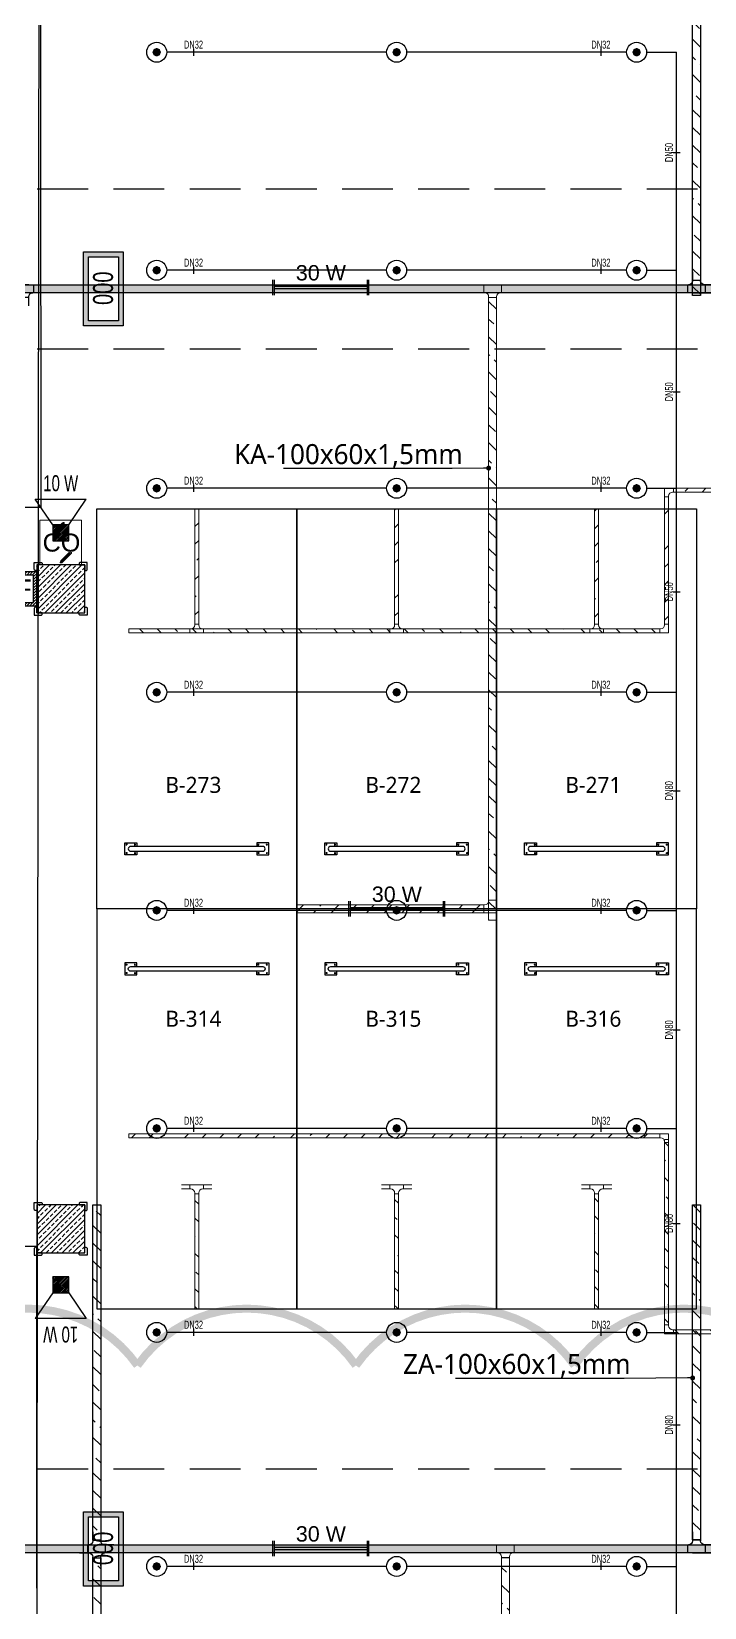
# Model space of a CAD drawing. Header units: millimetres. Extents: x -379292 to 1221486, y 92049 to 447512.
# Drawn here: x -167020 to -158606, y 203887 to 223584 of the extents above; entities that cross this region are included whole.
import ezdxf
from ezdxf import colors
from ezdxf.entities.mleader import LeaderData, LeaderLine
from ezdxf.enums import TextEntityAlignment as Align
from ezdxf.math import Vec2, Vec3

# ---------------------------------------------------------------- set-up
doc = ezdxf.new("R2010")
doc.units = ezdxf.units.MM
doc.linetypes.add('HIDDEN', pattern=[9.525, 6.35, -3.175])
for name, color, linetype in [('-M-YNGN-BORUID', 7, 'Continuous'), ('-M-YNGN-BORUUZUN', 7, 'Continuous'), ('-M-YNGN-BORUYUK', 7, 'Continuous'), ('-M-YNGN-SPR-YUK', 7, 'Continuous'), ('-M-YNGN-ZON4-CAP-', 7, 'Continuous'), ('-M-YNGN-ZON4-SPR-', 7, 'Continuous'), ('05_HATCH CONCRETE', 141, 'Continuous'), ('05_SYMBOL', 2, 'Continuous'), ('08_ARAÇ SAYIM', 140, 'Continuous'), ('08_FIRE ALARM BUTTON', 4, 'Continuous'), ('08_LAMP', 4, 'Continuous'), ('08_LOUD SYSTEM', 4, 'Continuous'), ('202-A-Y-MahalAd', 141, 'Continuous'), ('AIRONN ZONLAMA', 4, 'Continuous'), ('E_CT_ZA', 6, 'Continuous'), ('EYazı', 7, 'Continuous')]:
    doc.layers.add(name, color=color, linetype=linetype)
doc.layers.add('-M-YNGN-SPR-CAPCIZGI', color=188, linetype='Continuous', plot=False)
for name, color, linetype, lineweight in [('-M-YNGN-ZON4', 3, 'SP', 30), ('08_DEDECTOR', 3, 'Continuous', 9), ('E_CT_AYDINLATMA', 3, 'Continuous', 9), ('E_CT_KIRMIZI', 1, 'Continuous', 9)]:
    doc.layers.add(name, color=color, linetype=linetype, lineweight=lineweight)
doc.styles.add('CIZGI', font='tahoma.ttf', dxfattribs={"width": 0.8, "oblique": 20})
doc.styles.add('HCAD', font='HCAD.SHX', dxfattribs={"width": 0.8, "height": 0.2})
doc.styles.add('PIPESIZE', font='hcad.shx', dxfattribs={"width": 0.8})
doc.styles.add('SPR-NOT', font='romans.shx')
doc.styles.get("Standard").update_dxf_attribs({"font": 'segoeuil.ttf'})
doc.styles.add('TR', font='tsimpali.shx', dxfattribs={"width": 0.7})
doc.styles.add('WMF-Arial', font='TURK.SHX')
doc.styles.add('YAZI-2', font='arial.ttf', dxfattribs={"height": 2})
doc.styles.add('YAZI-2.5', font='arial.ttf', dxfattribs={"height": 2.5})
doc.styles.add('YAZI-3', font='arial.ttf', dxfattribs={"height": 3})
doc.linetypes.add('SP', pattern='A,2,-0.1,["SP",CIZGI,S=0.14,R=0.2,X=0,Y=-0.07],-0.255', length=2.355)
pattern_1 = [(225, (905000, -3e-07), (67.351921, -67.351921), []), (225, (904932.65, -3e-07), (67.351921, -67.351921), [47.625, -23.8125])]

# ---------------------------------------------------------------- blocks, each defined once
blk = doc.blocks.new('202_Vida')
at = {"color": 0, "linetype": 'ByBlock', "ltscale": 0.2}
for points in [[(1, 0), (-1, 0)], [(0, 1), (0, -1)]]:
    blk.add_lwpolyline(points, dxfattribs=at)
at = {"color": 0, "linetype": 'ByBlock'}
for radius in [0.42, 0.23, 0.155]:
    blk.add_circle((0, 0), radius, dxfattribs=at)
blk = doc.blocks.new('202_Stoper')
at = {"color": 0, "linetype": 'ByBlock'}
for points in [[(-750, -30), (-750, -75), (-900, -75), (-900, 75), (-750, 75), (-750, 30)], [(750, -30), (750, -75), (900, -75), (900, 75), (750, 75), (750, 30)]]:
    blk.add_lwpolyline(points, dxfattribs=at)
blk.add_lwpolyline([(825, -30, 1), (825, 30), (-825, 30, 1), (-825, -30)], format="xyb", close=True, dxfattribs=at)
at = {"color": 0, "linetype": 'ByBlock', "yscale": 10, "zscale": 10, "rotation": 180}
for p, xscale in [((-877, 53), -10), ((-772, 53), 10), ((772, 53), -10), ((877, 53), 10)]:
    blk.add_blockref('202_Vida', p, dxfattribs=dict(at, xscale=xscale))
at = {"color": 0, "linetype": 'ByBlock', "yscale": 10, "zscale": 10}
for p, xscale in [((-877, -52), 10), ((-772, -52), -10), ((772, -52), 10), ((877, -52), -10)]:
    blk.add_blockref('202_Vida', p, dxfattribs=dict(at, xscale=xscale))
blk = doc.blocks.new('202_Mahalblok')
at = {"color": 0, "linetype": 'ByBlock', "flags": 128}
blk.add_lwpolyline([(0, 0), (0, 5000), (2500, 5000), (2500, 0)], close=True, dxfattribs=at)
at = {"color": 252}
blk.add_blockref('202_Stoper', (1250, 750), dxfattribs=at)
at = {"color": 0, "linetype": 'ByBlock', "ltscale": 25}
blk.add_attdef('MAHALNO', text='', height=200, dxfattribs=at).set_placement((1209, 1390), align=Align.BOTTOM_CENTER)
blk = doc.blocks.new('bariyer')
at = {"color": 8, "ltscale": 25}
blk.add_lwpolyline([(0, -70), (15, -70, 0.414214), (30, -55), (30, 30), (-55, 30, 0.414214), (-70, 15), (-70, 0), (0, 0)], format="xyb", close=True, dxfattribs=at)
blk = doc.blocks.new('OtoParkBodrumKatMimari')
at = {"layer": '05_HATCH CONCRETE'}
h = blk.add_hatch(dxfattribs=at)
h.set_pattern_fill('ANSI33', color=8, scale=15, angle=180, style=0)
h.set_pattern_definition(pattern_1)
h.paths.add_polyline_path([(80000, 116100), (79400, 116100), (79400, 115500), (80000, 115500)])
h = blk.add_hatch(dxfattribs=at)
h.set_pattern_fill('ANSI33', color=8, scale=15, angle=180, style=0)
h.set_pattern_definition(pattern_1)
h.paths.add_polyline_path([(80000, 108100), (79400, 108100), (79400, 107500), (80000, 107500)])
at = {"color": 5}
for points in [[(80000, 116100), (79400, 116100), (79400, 115500), (80000, 115500)], [(80000, 108100), (79400, 108100), (79400, 107500), (80000, 107500)]]:
    blk.add_lwpolyline(points, close=True, dxfattribs=at)
at = {"layer": '05_SYMBOL', "color": 252, "linetype": 'HIDDEN', "ltscale": 100}
for points in [[(19400, 120800), (128500, 120800)], [(19400, 118800), (135650, 118800)], [(19400, 104800), (128500, 104800)]]:
    blk.add_lwpolyline(points, dxfattribs=at)
at = {"layer": '05_SYMBOL', "color": 8, "xscale": -1}
for p in [(79400, 116100), (79400, 108100)]:
    blk.add_blockref('bariyer', p, dxfattribs=at)
at = {"layer": '05_SYMBOL', "color": 8}
for p in [(80000, 116100), (80000, 108100)]:
    blk.add_blockref('bariyer', p, dxfattribs=at)
at = {"layer": '05_SYMBOL', "color": 8, "rotation": 180}
for p in [(79400, 115500), (79400, 107500)]:
    blk.add_blockref('bariyer', p, dxfattribs=at)
at = {"layer": '05_SYMBOL', "color": 8, "xscale": -1, "rotation": 180}
for p in [(80000, 115500), (80000, 107500)]:
    blk.add_blockref('bariyer', p, dxfattribs=at)
at = {"layer": '202-A-Y-MahalAd', "color": 8, "ltscale": 25}
for p, values in [((80150, 111800), {'MAHALNO': 'B-273'}), ((82650, 111800), {'MAHALNO': 'B-272'}), ((85150, 111800), {'MAHALNO': 'B-271'})]:
    blk.add_blockref('202_Mahalblok', p, dxfattribs=at).add_auto_attribs(values)
ref = blk.add_blockref('202_Mahalblok', (80150, 111800), dxfattribs=dict(at, xscale=-1, rotation=180))
ref.add_attrib('MAHALNO', 'B-314', dxfattribs={"layer": '0', "color": 0, "linetype": 'ByBlock', "ltscale": 25, "height": 200}).set_placement((81359, 110267), align=Align.BOTTOM_CENTER)
ref = blk.add_blockref('202_Mahalblok', (82650, 111800), dxfattribs=dict(at, xscale=-1, rotation=180))
ref.add_attrib('MAHALNO', 'B-315', dxfattribs={"layer": '0', "color": 0, "linetype": 'ByBlock', "ltscale": 25, "height": 200}).set_placement((83859, 110267), align=Align.BOTTOM_CENTER)
ref = blk.add_blockref('202_Mahalblok', (85150, 111800), dxfattribs=dict(at, xscale=-1, rotation=180))
ref.add_attrib('MAHALNO', 'B-316', dxfattribs={"layer": '0', "color": 0, "linetype": 'ByBlock', "ltscale": 25, "height": 200}).set_placement((86359, 110267), align=Align.BOTTOM_CENTER)
blk = doc.blocks.new('SPRKL100')
at = {"layer": '-M-YNGN-SPR-CAPCIZGI'}
blk.add_line((0, 0.43), (0, -0.43), dxfattribs=at)
at = {"layer": '-M-YNGN-BORUID', "color": 0, "style": 'HCAD', "width": 0.8, "flags": 1}
blk.add_attdef('DIC', text='', height=0.4, dxfattribs=at).set_placement((0, -1.69), align=Align.CENTER)
at = {"layer": '-M-YNGN-BORUUZUN', "color": 0, "style": 'HCAD', "width": 0.7}
blk.add_attdef('BOY', text='', height=0.8, dxfattribs=at).set_placement((0, -1.08), align=Align.CENTER)
at = {"layer": '-M-YNGN-BORUYUK', "color": 6, "style": 'PIPESIZE', "width": 0.8}
blk.add_attdef('YUK', text='', height=0.5, dxfattribs=at).set_placement((0, 1.87), align=Align.CENTER)
at = {"color": 0, "style": 'PIPESIZE', "width": 0.7}
blk.add_attdef('CAP', text='', height=1, dxfattribs=at).set_placement((0, 0.45), align=Align.CENTER)
blk = doc.blocks.new('SP-C-UP-12')
at = {"ltscale": 10}
blk.add_line((0, 0), (0, 0), dxfattribs=at)
at = {"color": 1, "linetype": 'Continuous'}
blk.add_circle((0, 0), 12.5, dxfattribs=at)
at = {"ltscale": 10}
for points in [[(-5.4, 0), (-3.8, 3.8), (-3.8, -3.8), (0, 5.4)], [(-3.8, -3.8), (0, 5.4), (0, -5.4), (3.8, 3.8)], [(0, -5.4), (3.8, 3.8), (3.8, -3.8), (5.4, 0)]]:
    blk.add_solid(points, dxfattribs=at)
at = {"layer": '-M-YNGN-SPR-YUK', "style": 'SPR-NOT', "width": 0.5, "flags": 9}
for tag, p in [('YUK', (0, 17.8)), ('CAP', (0, 14.4)), ('TIP', (0.2, 10.8))]:
    blk.add_attdef(tag, text='', height=2.5, dxfattribs=at).set_placement(p, align=Align.MIDDLE_CENTER)
blk = doc.blocks.new('A$C69E781E7')
at = {"layer": '-M-YNGN-ZON4', "ltscale": 500}
for p, q in [((-5553.4, -2137.6), (-5828.4, -2137.6)), ((-5253.4, -2137.6), (-5528.4, -2137.6)), ((-5228.4, -2137.6), (-5190.9, -2137.6)), ((-5190.9, -7485.1), (-5190.9, -2137.6)), ((-5553.4, -2410.1), (-5828.4, -2410.1)), ((-5253.4, -2410.1), (-5528.4, -2410.1)), ((-5228.4, -2410.1), (-5190.9, -2410.1)), ((-5553.4, -2682.6), (-5828.4, -2682.6)), ((-5253.4, -2682.6), (-5528.4, -2682.6)), ((-5228.4, -2682.6), (-5190.9, -2682.6)), ((-5553.4, -2937.6), (-5828.4, -2937.6)), ((-5253.4, -2937.6), (-5528.4, -2937.6)), ((-5228.4, -2937.6), (-5190.9, -2937.6)), ((-5553.4, -3210.1), (-5828.4, -3210.1)), ((-5253.4, -3210.1), (-5528.4, -3210.1)), ((-5228.4, -3210.1), (-5190.9, -3210.1)), ((-5553.4, -3482.6), (-5828.4, -3482.6)), ((-5253.4, -3482.6), (-5528.4, -3482.6)), ((-5228.4, -3482.6), (-5190.9, -3482.6)), ((-5553.4, -3737.6), (-5828.4, -3737.6)), ((-5253.4, -3737.6), (-5528.4, -3737.6)), ((-5228.4, -3737.6), (-5190.9, -3737.6)), ((-5553.4, -4030.1), (-5828.4, -4030.1)), ((-5253.4, -4030.1), (-5528.4, -4030.1)), ((-5228.4, -4030.1), (-5190.9, -4030.1))]:
    blk.add_line(p, q, dxfattribs=at)
at = {"layer": '-M-YNGN-ZON4-CAP-'}
ref = blk.add_blockref('SPRKL100', (-5794.9, -2137.6), dxfattribs=dict(at, xscale=10, yscale=10, zscale=10))
ref.add_attrib('CAP', 'DN32', dxfattribs={"layer": '0', "color": 0, "height": 10, "style": 'PIPESIZE', "width": 0.7}).set_placement((-5794.9, -2133.1), align=Align.CENTER)
ref = blk.add_blockref('SPRKL100', (-5285.6, -2137.6), dxfattribs=dict(at, xscale=10, yscale=10, zscale=10))
ref.add_attrib('CAP', 'DN32', dxfattribs={"layer": '0', "color": 0, "height": 10, "style": 'PIPESIZE', "width": 0.7}).set_placement((-5285.6, -2133.1), align=Align.CENTER)
ref = blk.add_blockref('SPRKL100', (-5190.9, -2263), dxfattribs=dict(at, xscale=10.00000000000001, yscale=10.00000000000001, zscale=10.00000000000001, rotation=90))
ref.add_attrib('CAP', 'DN50', dxfattribs={"layer": '0', "color": 0, "height": 10, "rotation": 90, "style": 'PIPESIZE', "width": 0.7}).set_placement((-5195.4, -2263), align=Align.CENTER)
ref = blk.add_blockref('SPRKL100', (-5794.9, -2410.1), dxfattribs=dict(at, xscale=10, yscale=10, zscale=10))
ref.add_attrib('CAP', 'DN32', dxfattribs={"layer": '0', "color": 0, "height": 10, "style": 'PIPESIZE', "width": 0.7}).set_placement((-5794.9, -2405.6), align=Align.CENTER)
ref = blk.add_blockref('SPRKL100', (-5285.6, -2410.1), dxfattribs=dict(at, xscale=10, yscale=10, zscale=10))
ref.add_attrib('CAP', 'DN32', dxfattribs={"layer": '0', "color": 0, "height": 10, "style": 'PIPESIZE', "width": 0.7}).set_placement((-5285.6, -2405.6), align=Align.CENTER)
ref = blk.add_blockref('SPRKL100', (-5190.9, -2562.1), dxfattribs=dict(at, xscale=10.00000000000001, yscale=10.00000000000001, zscale=10.00000000000001, rotation=90))
ref.add_attrib('CAP', 'DN50', dxfattribs={"layer": '0', "color": 0, "height": 10, "rotation": 90, "style": 'PIPESIZE', "width": 0.7}).set_placement((-5195.4, -2562.1), align=Align.CENTER)
ref = blk.add_blockref('SPRKL100', (-5794.9, -2682.6), dxfattribs=dict(at, xscale=10, yscale=10, zscale=10))
ref.add_attrib('CAP', 'DN32', dxfattribs={"layer": '0', "color": 0, "height": 10, "style": 'PIPESIZE', "width": 0.7}).set_placement((-5794.9, -2678.1), align=Align.CENTER)
ref = blk.add_blockref('SPRKL100', (-5285.6, -2682.6), dxfattribs=dict(at, xscale=10, yscale=10, zscale=10))
ref.add_attrib('CAP', 'DN32', dxfattribs={"layer": '0', "color": 0, "height": 10, "style": 'PIPESIZE', "width": 0.7}).set_placement((-5285.6, -2678.1), align=Align.CENTER)
ref = blk.add_blockref('SPRKL100', (-5190.9, -2812), dxfattribs=dict(at, xscale=10.00000000000001, yscale=10.00000000000001, zscale=10.00000000000001, rotation=90))
ref.add_attrib('CAP', 'DN50', dxfattribs={"layer": '0', "color": 0, "height": 10, "rotation": 90, "style": 'PIPESIZE', "width": 0.7}).set_placement((-5195.4, -2812), align=Align.CENTER)
ref = blk.add_blockref('SPRKL100', (-5794.9, -2937.6), dxfattribs=dict(at, xscale=10, yscale=10, zscale=10))
ref.add_attrib('CAP', 'DN32', dxfattribs={"layer": '0', "color": 0, "height": 10, "style": 'PIPESIZE', "width": 0.7}).set_placement((-5794.9, -2933.1), align=Align.CENTER)
ref = blk.add_blockref('SPRKL100', (-5285.6, -2937.6), dxfattribs=dict(at, xscale=10, yscale=10, zscale=10))
ref.add_attrib('CAP', 'DN32', dxfattribs={"layer": '0', "color": 0, "height": 10, "style": 'PIPESIZE', "width": 0.7}).set_placement((-5285.6, -2933.1), align=Align.CENTER)
ref = blk.add_blockref('SPRKL100', (-5190.9, -3060.6), dxfattribs=dict(at, xscale=10.00000000000001, yscale=10.00000000000001, zscale=10.00000000000001, rotation=90))
ref.add_attrib('CAP', 'DN80', dxfattribs={"layer": '0', "color": 0, "height": 10, "rotation": 90, "style": 'PIPESIZE', "width": 0.7}).set_placement((-5195.4, -3060.6), align=Align.CENTER)
ref = blk.add_blockref('SPRKL100', (-5794.9, -3210.1), dxfattribs=dict(at, xscale=10, yscale=10, zscale=10))
ref.add_attrib('CAP', 'DN32', dxfattribs={"layer": '0', "color": 0, "height": 10, "style": 'PIPESIZE', "width": 0.7}).set_placement((-5794.9, -3205.6), align=Align.CENTER)
ref = blk.add_blockref('SPRKL100', (-5285.6, -3210.1), dxfattribs=dict(at, xscale=10, yscale=10, zscale=10))
ref.add_attrib('CAP', 'DN32', dxfattribs={"layer": '0', "color": 0, "height": 10, "style": 'PIPESIZE', "width": 0.7}).set_placement((-5285.6, -3205.6), align=Align.CENTER)
ref = blk.add_blockref('SPRKL100', (-5190.9, -3359.5), dxfattribs=dict(at, xscale=10.00000000000001, yscale=10.00000000000001, zscale=10.00000000000001, rotation=90))
ref.add_attrib('CAP', 'DN80', dxfattribs={"layer": '0', "color": 0, "height": 10, "rotation": 90, "style": 'PIPESIZE', "width": 0.7}).set_placement((-5195.4, -3359.5), align=Align.CENTER)
ref = blk.add_blockref('SPRKL100', (-5794.9, -3482.6), dxfattribs=dict(at, xscale=10, yscale=10, zscale=10))
ref.add_attrib('CAP', 'DN32', dxfattribs={"layer": '0', "color": 0, "height": 10, "style": 'PIPESIZE', "width": 0.7}).set_placement((-5794.9, -3478.1), align=Align.CENTER)
ref = blk.add_blockref('SPRKL100', (-5285.6, -3482.6), dxfattribs=dict(at, xscale=10, yscale=10, zscale=10))
ref.add_attrib('CAP', 'DN32', dxfattribs={"layer": '0', "color": 0, "height": 10, "style": 'PIPESIZE', "width": 0.7}).set_placement((-5285.6, -3478.1), align=Align.CENTER)
ref = blk.add_blockref('SPRKL100', (-5190.9, -3601.4), dxfattribs=dict(at, xscale=10.00000000000001, yscale=10.00000000000001, zscale=10.00000000000001, rotation=90))
ref.add_attrib('CAP', 'DN80', dxfattribs={"layer": '0', "color": 0, "height": 10, "rotation": 90, "style": 'PIPESIZE', "width": 0.7}).set_placement((-5195.4, -3601.4), align=Align.CENTER)
ref = blk.add_blockref('SPRKL100', (-5794.9, -3737.6), dxfattribs=dict(at, xscale=10, yscale=10, zscale=10))
ref.add_attrib('CAP', 'DN32', dxfattribs={"layer": '0', "color": 0, "height": 10, "style": 'PIPESIZE', "width": 0.7}).set_placement((-5794.9, -3733.1), align=Align.CENTER)
ref = blk.add_blockref('SPRKL100', (-5285.6, -3737.6), dxfattribs=dict(at, xscale=10, yscale=10, zscale=10))
ref.add_attrib('CAP', 'DN32', dxfattribs={"layer": '0', "color": 0, "height": 10, "style": 'PIPESIZE', "width": 0.7}).set_placement((-5285.6, -3733.1), align=Align.CENTER)
ref = blk.add_blockref('SPRKL100', (-5190.9, -3853.3), dxfattribs=dict(at, xscale=10.00000000000001, yscale=10.00000000000001, zscale=10.00000000000001, rotation=90))
ref.add_attrib('CAP', 'DN80', dxfattribs={"layer": '0', "color": 0, "height": 10, "rotation": 90, "style": 'PIPESIZE', "width": 0.7}).set_placement((-5195.4, -3853.3), align=Align.CENTER)
ref = blk.add_blockref('SPRKL100', (-5794.9, -4030.1), dxfattribs=dict(at, xscale=10, yscale=10, zscale=10))
ref.add_attrib('CAP', 'DN32', dxfattribs={"layer": '0', "color": 0, "height": 10, "style": 'PIPESIZE', "width": 0.7}).set_placement((-5794.9, -4025.6), align=Align.CENTER)
ref = blk.add_blockref('SPRKL100', (-5285.6, -4030.1), dxfattribs=dict(at, xscale=10, yscale=10, zscale=10))
ref.add_attrib('CAP', 'DN32', dxfattribs={"layer": '0', "color": 0, "height": 10, "style": 'PIPESIZE', "width": 0.7}).set_placement((-5285.6, -4025.6), align=Align.CENTER)
at = {"layer": '-M-YNGN-ZON4-SPR-'}
for p in [(-5840.9, -2137.6), (-5540.9, -2137.6), (-5240.9, -2137.6), (-5840.9, -2410.1), (-5540.9, -2410.1), (-5240.9, -2410.1), (-5840.9, -2682.6), (-5540.9, -2682.6), (-5240.9, -2682.6), (-5840.9, -2937.6), (-5540.9, -2937.6), (-5240.9, -2937.6), (-5840.9, -3210.1), (-5540.9, -3210.1), (-5240.9, -3210.1), (-5840.9, -3482.6), (-5540.9, -3482.6), (-5240.9, -3482.6), (-5840.9, -3737.6), (-5540.9, -3737.6), (-5240.9, -3737.6), (-5840.9, -4030.1), (-5540.9, -4030.1), (-5240.9, -4030.1)]:
    blk.add_blockref('SP-C-UP-12', p, dxfattribs=at)
blk = doc.blocks.new('*U604')
h = blk.add_hatch()
h.set_pattern_fill('ANSI33', color=0, scale=50, angle=1, style=0)
h.paths.add_polyline_path([(-1251, 100), (113124, 100), (113124, 0), (-1251, 0)])
at = {"color": 0}
blk.add_lwpolyline([(-1251, 100), (113124, 100), (113124, 0), (-1251, 0)], close=True, dxfattribs=at)
at = {"ltscale": 25, "flags": 1}
for tag, p in [('YUKSEKLIK', (-229, -149)), ('KALINLIK', (-229, -213))]:
    blk.add_attdef(tag, p, '', height=50, dxfattribs=at)
blk = doc.blocks.new('*U591')
h = blk.add_hatch()
h.set_pattern_fill('ANSI33', color=0, scale=50, angle=1, style=0)
h.paths.add_polyline_path([(-1474, 100), (6306, 100), (6306, 0), (-1474, 0)])
at = {"color": 0}
blk.add_lwpolyline([(-1474, 100), (6306, 100), (6306, 0), (-1474, 0)], close=True, dxfattribs=at)
at = {"ltscale": 25, "flags": 1}
for tag, p in [('YUKSEKLIK', (-229, -149)), ('KALINLIK', (-229, -213))]:
    blk.add_attdef(tag, p, '', height=50, dxfattribs=at)
blk = doc.blocks.new('*U156')
at = {"color": 0}
for p, q in [((0, 0), (0, 264)), ((0, 264), (264, 264)), ((160, 264), (160, 164)), ((0, 104), (100, 104)), ((100, 0), (100, 114)), ((264, 164), (150, 164))]:
    blk.add_line(p, q, dxfattribs=at)
blk.add_arc((150, 114), 50, 90, 180, dxfattribs=at)
blk = doc.blocks.new('*U639')
h = blk.add_hatch()
h.set_pattern_fill('ANSI33', color=0, scale=50, angle=1, style=0)
h.paths.add_polyline_path([(3963, 100), (6303, 100), (6303, 0), (3963, 0)])
at = {"color": 0}
blk.add_lwpolyline([(3963, 100), (6303, 100), (6303, 0), (3963, 0)], close=True, dxfattribs=at)
at = {"ltscale": 25, "flags": 1}
for tag, p in [('YUKSEKLIK', (-229, -149)), ('KALINLIK', (-229, -213))]:
    blk.add_attdef(tag, p, '', height=50, dxfattribs=at)
blk = doc.blocks.new('*U593')
h = blk.add_hatch()
h.set_pattern_fill('ANSI33', color=0, scale=50, angle=1, style=0)
h.paths.add_polyline_path([(-1724, 100), (6306, 100), (6306, 0), (-1724, 0)])
at = {"color": 0}
blk.add_lwpolyline([(-1724, 100), (6306, 100), (6306, 0), (-1724, 0)], close=True, dxfattribs=at)
at = {"ltscale": 25, "flags": 1}
for tag, p in [('YUKSEKLIK', (-229, -149)), ('KALINLIK', (-229, -213))]:
    blk.add_attdef(tag, p, '', height=50, dxfattribs=at)
blk = doc.blocks.new('*U651')
h = blk.add_hatch()
h.set_pattern_fill('ANSI33', color=0, scale=50, angle=1, style=0)
h.paths.add_polyline_path([(-115024, 100), (-249, 100), (-249, 0), (-115024, 0)])
at = {"color": 0}
blk.add_lwpolyline([(-115024, 100), (-249, 100), (-249, 0), (-115024, 0)], close=True, dxfattribs=at)
at = {"ltscale": 25, "flags": 1}
for tag, p in [('YUKSEKLIK', (-229, -149)), ('KALINLIK', (-229, -213))]:
    blk.add_attdef(tag, p, '', height=50, dxfattribs=at)
blk = doc.blocks.new('*U652')
h = blk.add_hatch()
h.set_pattern_fill('ANSI33', color=0, scale=50, angle=1, style=0)
h.paths.add_polyline_path([(-115024, 100), (-249, 100), (-249, 0), (-115024, 0)])
at = {"color": 0}
blk.add_lwpolyline([(-115024, 100), (-249, 100), (-249, 0), (-115024, 0)], close=True, dxfattribs=at)
at = {"ltscale": 25, "flags": 1}
for tag, p in [('YUKSEKLIK', (-229, -149)), ('KALINLIK', (-229, -213))]:
    blk.add_attdef(tag, p, '', height=50, dxfattribs=at)
blk = doc.blocks.new('*U683')
h = blk.add_hatch()
h.set_pattern_fill('ANSI33', color=0, scale=50, angle=1, style=0)
h.paths.add_polyline_path([(-14068, 100), (100307, 100), (100307, 0), (-14068, 0)])
at = {"color": 0}
blk.add_lwpolyline([(-14068, 100), (100307, 100), (100307, 0), (-14068, 0)], close=True, dxfattribs=at)
at = {"ltscale": 25, "flags": 1}
for tag, p in [('YUKSEKLIK', (-229, -149)), ('KALINLIK', (-229, -213))]:
    blk.add_attdef(tag, p, '', height=50, dxfattribs=at)
blk = doc.blocks.new('*U215')
at = {"color": 0}
for p, q in [((264, 264), (-164, 264)), ((-60, 264), (-60, 164)), ((0, 264), (264, 264)), ((160, 264), (160, 164)), ((-164, 164), (-50, 164)), ((0, 0), (0, 114)), ((0, 104), (100, 104)), ((100, 0), (100, 114)), ((264, 164), (150, 164))]:
    blk.add_line(p, q, dxfattribs=at)
for centre, start, end in [((-50, 114), 0, 90), ((150, 114), 90, 180)]:
    blk.add_arc(centre, 50, start, end, dxfattribs=at)
blk = doc.blocks.new('*U217')
at = {"color": 0}
for p, q in [((264, 264), (-164, 264)), ((-60, 264), (-60, 164)), ((0, 264), (264, 264)), ((160, 264), (160, 164)), ((-164, 164), (-50, 164)), ((0, 0), (0, 114)), ((0, 104), (100, 104)), ((100, 0), (100, 114)), ((264, 164), (150, 164))]:
    blk.add_line(p, q, dxfattribs=at)
for centre, start, end in [((-50, 114), 0, 90), ((150, 114), 90, 180)]:
    blk.add_arc(centre, 50, start, end, dxfattribs=at)
blk = doc.blocks.new('*U769')
h = blk.add_hatch()
h.set_pattern_fill('ANSI33', color=0, scale=50, angle=1, style=0)
h.paths.add_polyline_path([(1969, 50), (8397, 50), (8397, 0), (1969, 0)])
at = {"color": 0}
blk.add_lwpolyline([(1969, 50), (8397, 50), (8397, 0), (1969, 0)], close=True, dxfattribs=at)
at = {"ltscale": 25, "flags": 1}
for tag, p in [('YUKSEKLIK', (-229, -149)), ('KALINLIK', (-229, -213))]:
    blk.add_attdef(tag, p, '', height=50, dxfattribs=at)
blk = doc.blocks.new('*U279')
at = {"color": 0}
for p, q in [((0, 0), (0, 214)), ((0, 214), (214, 214)), ((110, 214), (110, 164)), ((0, 104), (50, 104)), ((50, 0), (50, 114)), ((214, 164), (100, 164))]:
    blk.add_line(p, q, dxfattribs=at)
blk.add_arc((100, 114), 50, 90, 180, dxfattribs=at)
blk = doc.blocks.new('*U280')
at = {"color": 0}
for p, q in [((0, 0), (0, 214)), ((0, 214), (214, 214)), ((110, 214), (110, 164)), ((0, 104), (50, 104)), ((50, 0), (50, 114)), ((214, 164), (100, 164))]:
    blk.add_line(p, q, dxfattribs=at)
blk.add_arc((100, 114), 50, 90, 180, dxfattribs=at)
blk = doc.blocks.new('*U772')
h = blk.add_hatch()
h.set_pattern_fill('ANSI33', color=0, scale=50, angle=1, style=0)
h.paths.add_polyline_path([(-1273, 50), (1043, 50), (1043, 0), (-1273, 0)])
at = {"color": 0}
blk.add_lwpolyline([(-1273, 50), (1043, 50), (1043, 0), (-1273, 0)], close=True, dxfattribs=at)
at = {"ltscale": 25, "flags": 1}
for tag, p in [('YUKSEKLIK', (-229, -149)), ('KALINLIK', (-229, -213))]:
    blk.add_attdef(tag, p, '', height=50, dxfattribs=at)
blk = doc.blocks.new('*U773')
h = blk.add_hatch()
h.set_pattern_fill('ANSI33', color=0, scale=50, angle=1, style=0)
h.paths.add_polyline_path([(-5447, 50), (1193, 50), (1193, 0), (-5447, 0)])
at = {"color": 0}
blk.add_lwpolyline([(-5447, 50), (1193, 50), (1193, 0), (-5447, 0)], close=True, dxfattribs=at)
at = {"ltscale": 25, "flags": 1}
for tag, p in [('YUKSEKLIK', (-229, -149)), ('KALINLIK', (-229, -213))]:
    blk.add_attdef(tag, p, '', height=50, dxfattribs=at)
blk = doc.blocks.new('*U776')
h = blk.add_hatch()
h.set_pattern_fill('ANSI33', color=0, scale=50, angle=1, style=0)
h.paths.add_polyline_path([(1969, 50), (8547, 50), (8547, 0), (1969, 0)])
at = {"color": 0}
blk.add_lwpolyline([(1969, 50), (8547, 50), (8547, 0), (1969, 0)], close=True, dxfattribs=at)
at = {"ltscale": 25, "flags": 1}
for tag, p in [('YUKSEKLIK', (-229, -149)), ('KALINLIK', (-229, -213))]:
    blk.add_attdef(tag, p, '', height=50, dxfattribs=at)
blk = doc.blocks.new('*U283')
at = {"color": 0}
for p, q in [((0, 0), (0, 214)), ((0, 214), (214, 214)), ((110, 214), (110, 164)), ((0, 104), (50, 104)), ((50, 0), (50, 114)), ((214, 164), (100, 164))]:
    blk.add_line(p, q, dxfattribs=at)
blk.add_arc((100, 114), 50, 90, 180, dxfattribs=at)
blk = doc.blocks.new('*U284')
at = {"color": 0}
for p, q in [((0, 0), (0, 214)), ((0, 214), (214, 214)), ((110, 214), (110, 164)), ((0, 104), (50, 104)), ((50, 0), (50, 114)), ((214, 164), (100, 164))]:
    blk.add_line(p, q, dxfattribs=at)
blk.add_arc((100, 114), 50, 90, 180, dxfattribs=at)
blk = doc.blocks.new('*U778')
h = blk.add_hatch()
h.set_pattern_fill('ANSI33', color=0, scale=50, angle=1, style=0)
h.paths.add_polyline_path([(-790, 50), (800, 50), (800, 0), (-790, 0)])
at = {"color": 0}
blk.add_lwpolyline([(-790, 50), (800, 50), (800, 0), (-790, 0)], close=True, dxfattribs=at)
at = {"ltscale": 25, "flags": 1}
for tag, p in [('YUKSEKLIK', (-229, -149)), ('KALINLIK', (-229, -213))]:
    blk.add_attdef(tag, p, '', height=50, dxfattribs=at)
blk = doc.blocks.new('*U774')
h = blk.add_hatch()
h.set_pattern_fill('ANSI33', color=0, scale=50, angle=1, style=0)
h.paths.add_polyline_path([(-5447, 50), (1193, 50), (1193, 0), (-5447, 0)])
at = {"color": 0}
blk.add_lwpolyline([(-5447, 50), (1193, 50), (1193, 0), (-5447, 0)], close=True, dxfattribs=at)
at = {"ltscale": 25, "flags": 1}
for tag, p in [('YUKSEKLIK', (-229, -149)), ('KALINLIK', (-229, -213))]:
    blk.add_attdef(tag, p, '', height=50, dxfattribs=at)
blk = doc.blocks.new('*U799')
h = blk.add_hatch()
h.set_pattern_fill('ANSI33', color=0, scale=50, angle=1, style=0)
h.paths.add_polyline_path([(-4485, 100), (-295, 100), (-295, 0), (-4485, 0)])
at = {"color": 0}
blk.add_lwpolyline([(-4485, 100), (-295, 100), (-295, 0), (-4485, 0)], close=True, dxfattribs=at)
at = {"ltscale": 25, "flags": 1}
for tag, p in [('YUKSEKLIK', (-229, -149)), ('KALINLIK', (-229, -213))]:
    blk.add_attdef(tag, p, '', height=50, dxfattribs=at)
blk = doc.blocks.new('*U323')
at = {"color": 0}
for p, q in [((0, 428), (0, 314)), ((100, 428), (100, 314)), ((-164, 264), (-50, 264)), ((-60, 264), (-60, 164)), ((0, 324), (100, 324)), ((264, 264), (150, 264)), ((160, 264), (160, 164)), ((-164, 164), (-50, 164)), ((0, 0), (0, 114)), ((0, 104), (100, 104)), ((100, 0), (100, 114)), ((264, 164), (150, 164))]:
    blk.add_line(p, q, dxfattribs=at)
for centre, start, end in [((-50, 314), 270, 0), ((150, 314), 180, 270), ((-50, 114), 0, 90), ((150, 114), 90, 180)]:
    blk.add_arc(centre, 50, start, end, dxfattribs=at)
blk = doc.blocks.new('*U800')
h = blk.add_hatch()
h.set_pattern_fill('ANSI33', color=0, scale=50, angle=1, style=0)
h.paths.add_polyline_path([(-3797, 100), (393, 100), (393, 0), (-3797, 0)])
at = {"color": 0}
blk.add_lwpolyline([(-3797, 100), (393, 100), (393, 0), (-3797, 0)], close=True, dxfattribs=at)
at = {"ltscale": 25, "flags": 1}
for tag, p in [('YUKSEKLIK', (-229, -149)), ('KALINLIK', (-229, -213))]:
    blk.add_attdef(tag, p, '', height=50, dxfattribs=at)
blk = doc.blocks.new('*U808')
h = blk.add_hatch()
h.set_pattern_fill('ANSI33', color=0, scale=50, angle=1, style=0)
h.paths.add_polyline_path([(-4483, 100), (-295, 100), (-295, 0), (-4483, 0)])
at = {"color": 0}
blk.add_lwpolyline([(-4483, 100), (-295, 100), (-295, 0), (-4483, 0)], close=True, dxfattribs=at)
at = {"ltscale": 25, "flags": 1}
for tag, p in [('YUKSEKLIK', (-229, -149)), ('KALINLIK', (-229, -213))]:
    blk.add_attdef(tag, p, '', height=50, dxfattribs=at)
blk = doc.blocks.new('*U328')
at = {"color": 0}
for p, q in [((264, 264), (-164, 264)), ((-60, 264), (-60, 164)), ((0, 264), (264, 264)), ((160, 264), (160, 164)), ((-164, 164), (-50, 164)), ((0, 0), (0, 114)), ((0, 104), (100, 104)), ((100, 0), (100, 114)), ((264, 164), (150, 164))]:
    blk.add_line(p, q, dxfattribs=at)
for centre, start, end in [((-50, 114), 0, 90), ((150, 114), 90, 180)]:
    blk.add_arc(centre, 50, start, end, dxfattribs=at)
blk = doc.blocks.new('*U337')
at = {"color": 0}
for p, q in [((264, 264), (-164, 264)), ((-60, 264), (-60, 164)), ((0, 264), (264, 264)), ((160, 264), (160, 164)), ((-164, 164), (-50, 164)), ((0, 0), (0, 114)), ((0, 104), (100, 104)), ((100, 0), (100, 114)), ((264, 164), (150, 164))]:
    blk.add_line(p, q, dxfattribs=at)
for centre, start, end in [((-50, 114), 0, 90), ((150, 114), 90, 180)]:
    blk.add_arc(centre, 50, start, end, dxfattribs=at)
blk = doc.blocks.new('*U813')
h = blk.add_hatch()
h.set_pattern_fill('ANSI33', color=0, scale=50, angle=1, style=0)
h.paths.add_polyline_path([(-4371, 100), (9, 100), (9, 0), (-4371, 0)])
at = {"color": 0}
blk.add_lwpolyline([(-4371, 100), (9, 100), (9, 0), (-4371, 0)], close=True, dxfattribs=at)
at = {"ltscale": 25, "flags": 1}
for tag, p in [('YUKSEKLIK', (-229, -149)), ('KALINLIK', (-229, -213))]:
    blk.add_attdef(tag, p, '', height=50, dxfattribs=at)
blk = doc.blocks.new('*U342')
at = {"color": 0}
for p, q in [((264, 264), (-164, 264)), ((-60, 264), (-60, 164)), ((0, 264), (264, 264)), ((160, 264), (160, 164)), ((-164, 164), (-50, 164)), ((0, 0), (0, 114)), ((0, 104), (100, 104)), ((100, 0), (100, 114)), ((264, 164), (150, 164))]:
    blk.add_line(p, q, dxfattribs=at)
for centre, start, end in [((-50, 114), 0, 90), ((150, 114), 90, 180)]:
    blk.add_arc(centre, 50, start, end, dxfattribs=at)
blk = doc.blocks.new('_DOT')
at = {"color": 0, "linetype": 'ByBlock'}
blk.add_line((-0.5, 0), (-1, 0), dxfattribs=at)
at = {"color": 0, "linetype": 'ByBlock', "const_width": 0.5}
blk.add_lwpolyline([(-0.25, 0, 1), (0.25, 0, 1)], format="xyb", close=True, dxfattribs=at)
blk = doc.blocks.new('40 W SIVA ÜSTÜ ETANJ LED 50')
at = {"layer": '08_LAMP'}
for p, q in [((-625, -100), (-625, 100)), ((-605, -100), (-605, 100)), ((-605, 15), (605, 15)), ((605, -100), (605, 100)), ((625, -100), (625, 100)), ((-605, -15), (605, -15))]:
    blk.add_line(p, q, dxfattribs=at)
at = {"layer": '08_LAMP', "color": 2, "style": 'YAZI-2'}
blk.add_text('30 W', height=200, dxfattribs=at).set_placement((0, 90), align=Align.CENTER)
blk = doc.blocks.new('40 W SIVA ÜSTÜ ETANJ LED 50--')
at = {"layer": '08_LAMP'}
for p, q in [((-625, -100), (-625, 100)), ((-605, -100), (-605, 100)), ((-605, 15), (605, 15)), ((605, -100), (605, 100)), ((625, -100), (625, 100)), ((-605, -15), (605, -15))]:
    blk.add_line(p, q, dxfattribs=at)
at = {"layer": '08_LAMP', "color": 2, "style": 'YAZI-2'}
blk.add_text('30 W', height=200, dxfattribs=at).set_placement((0, 90), align=Align.CENTER)
blk = doc.blocks.new('TEK YUZLU 1 SATIR 3 KARAKTER')
at = {"layer": '08_ARAÇ SAYIM'}
h = blk.add_hatch(color=7, dxfattribs=at)
h.dxf.hatch_style = 1
h.paths.add_polyline_path([(-40, 43.5), (40, 43.5), (40, 6.2), (-40, 6.2)], flags=16)
h.paths.add_polyline_path([(-46.3, 49.8), (46.3, 49.8), (46.3, 0), (-46.3, 0)])
for points in [[(-46.3, 49.8), (46.3, 49.8), (46.3, 0), (-46.3, 0)], [(-40, 43.5), (40, 43.5), (40, 6.2), (-40, 6.2)]]:
    blk.add_lwpolyline(points, close=True, dxfattribs=at)
at = {"layer": '08_ARAÇ SAYIM', "color": 7, "style": 'WMF-Arial', "width": 0.75}
blk.add_text('000', height=25, dxfattribs=at).set_placement((0.7, 12.9), align=Align.CENTER)
blk = doc.blocks.new('CO 250')
at = {"layer": '08_DEDECTOR'}
for p, q in [((17, 243), (-84, 142)), ((45, 251), (-74, 132)), ((37, 223), (-64, 122)), ((45, 250), (45, 243)), ((114, -136), (-5, -255)), ((104, -126), (3, -227)), ((124, -146), (23, -247)), ((-5, -247), (-5, -255)), ((-5, -255), (3, -255))]:
    blk.add_line(p, q, dxfattribs=at)
at = {"layer": '08_DEDECTOR', "ltscale": 25}
blk.add_lwpolyline([(-262, 278), (-262, -278), (262, -278), (262, 278)], close=True, dxfattribs=at)
at = {"layer": '08_DEDECTOR'}
for centre, radius, start, end in [((37, 223), 27.7, 72.9688, 135), ((17, 243), 27.7, 315, 0), ((-55, 112), 41.6, 135, 180), ((-55, 112), 27.7, 135, 180), ((-55, 112), 13.9, 135, 180), ((95, -116), 13.9, 315, 350.4112), ((95, -116), 27.7, 315, 355.2224), ((95, -116), 41.6, 315, 356.817), ((23, -247), 27.7, 135, 180), ((3, -227), 27.7, 270, 315)]:
    blk.add_arc(centre, radius, start, end, dxfattribs=at)
at = {"layer": '08_DEDECTOR', "color": 3, "style": 'YAZI-3'}
blk.add_text('CO', height=225, dxfattribs=at).set_placement((-226, -113))
blk = doc.blocks.new('YIB ORT')
at = {"layer": '08_FIRE ALARM BUTTON'}
h = blk.add_hatch(dxfattribs=at)
h.set_pattern_fill('ANSI31', color=1, scale=3.125)
h.paths.add_polyline_path([(65.625, 168.75), (-65.625, 168.75), (-65.625, 84.375), (-50, 84.375), (-50, 153.125), (50, 153.125), (50, 15.625), (-50, 15.625), (-50, 84.375), (-65.625, 84.375), (-65.625, 0), (65.625, 0)])
for points in [[(-65.625, 168.75), (-65.625, 0), (65.625, 0), (65.625, 168.75)], [(-50, 153.125), (-50, 15.625), (50, 15.625), (50, 153.125)]]:
    blk.add_lwpolyline(points, close=True, dxfattribs=at)
at = {"layer": '08_FIRE ALARM BUTTON', "color": 3, "style": 'YAZI-2.5'}
blk.add_text('F', height=93.75, dxfattribs=at).set_placement((0, 84.375), align=Align.MIDDLE_CENTER)
blk = doc.blocks.new('15 W HORN 100_HARİCİ TİP')
at = {"layer": '08_LOUD SYSTEM'}
h = blk.add_hatch(dxfattribs=at)
h.set_pattern_fill('ANSI31', color=2, scale=4.8)
h.set_pattern_definition([(45, (-341645.439, -380325.335), (-10.77630735, 10.77630735), [])])
h.paths.add_polyline_path([(-100, 0), (100, 0), (100, 200), (-100, 200)])
at = {"layer": '08_LOUD SYSTEM', "ltscale": 2}
for p, q in [((-320, 520), (320, 520)), ((-100, 200), (-320, 520)), ((100, 200), (320, 520))]:
    blk.add_line(p, q, dxfattribs=at)
at = {"layer": '08_LOUD SYSTEM'}
blk.add_lwpolyline([(100, 0), (100, 200), (-100, 200), (-100, 0)], close=True, dxfattribs=at)
at = {"layer": '08_LOUD SYSTEM', "color": 2, "ltscale": 2, "style": 'TR', "width": 0.7}
blk.add_text('10 W', height=200, dxfattribs=at).set_placement((0, 620), align=Align.CENTER)
blk = doc.blocks.new('*U1011')
h = blk.add_hatch()
h.set_pattern_fill('ANSI33', color=0, scale=50, angle=1, style=0)
h.paths.add_polyline_path([(-2093, 50), (-653, 50), (-653, 0), (-2093, 0)])
at = {"color": 0}
blk.add_lwpolyline([(-2093, 50), (-653, 50), (-653, 0), (-2093, 0)], close=True, dxfattribs=at)
at = {"ltscale": 25, "flags": 1}
for tag, p in [('YUKSEKLIK', (-229, -149)), ('KALINLIK', (-229, -213))]:
    blk.add_attdef(tag, p, '', height=50, dxfattribs=at)
blk = doc.blocks.new('*U1012')
at = {"color": 0}
for p, q in [((214, 214), (-164, 214)), ((-60, 214), (-60, 164)), ((0, 214), (214, 214)), ((110, 214), (110, 164)), ((-164, 164), (-50, 164)), ((0, 0), (0, 114)), ((0, 104), (50, 104)), ((50, 0), (50, 114)), ((214, 164), (100, 164))]:
    blk.add_line(p, q, dxfattribs=at)
for centre, start, end in [((-50, 114), 0, 90), ((100, 114), 90, 180)]:
    blk.add_arc(centre, 50, start, end, dxfattribs=at)

msp = doc.modelspace()

# ---------------------------------------------------------------- block references
at = {"color": 8}
msp.add_blockref('OtoParkBodrumKatMimari', (-246354.8, 100818.8), dxfattribs=at)

# ---------------------------------------------------------------- next in the draw order: linework, layer by layer
at = {"color": 30, "const_width": 100}
msp.add_lwpolyline([(-168427.8, 206911.4, -0.5205671), (-165695.9, 206911.4, -0.5205671), (-162964, 206911.4, -0.5205671), (-160232.1, 206911.4, -0.5205671), (-157500.2, 206911.4, -0.5205671), (-154768.3, 206911.4, -0.5205671), (-152036.4, 206911.4, -0.5205671), (-149304.5, 206911.4, -0.5205671), (-146572.7, 206911.4, -0.5205671), (-143840.8, 206911.4, -0.5205671), (-141108.9, 206911.4, -0.5205671)], format="xyb", dxfattribs=at)
at = {"layer": 'AIRONN ZONLAMA', "ltscale": 25}
msp.add_lwpolyline([(-166954.6, 278134.6), (-166904.6, 217634.6), (-175954.6, 217634.6), (-175954.6, 200934.6), (-233504.6, 200884.6), (-233504.6, 208934.6)], dxfattribs=at)
at = {"layer": 'AIRONN ZONLAMA', "color": 2, "ltscale": 25}
msp.add_lwpolyline([(-103454.6, 224134.6), (-103454.6, 214634.6), (-111354.6, 214626.3), (-111304.6, 201521.2), (-166951.6, 201521.2), (-166904.6, 240934.6)], dxfattribs=at)
at = {"layer": 'AIRONN ZONLAMA', "color": 3, "ltscale": 25}
msp.add_lwpolyline([(-233504.6, 201649.1), (-233454.6, 179399.1), (-241154.6, 179399.1), (-241154.6, 161849.1), (-233504.6, 161849.1), (-233504.6, 157649.1), (-241354.6, 157761.1), (-180574.5, 105849.1), (-166904.6, 105899.1), (-166954.6, 208399.1), (-175954.6, 208399.1), (-175948.2, 201699.1), (-233504.6, 201699.1)], dxfattribs=at)

# ---------------------------------------------------------------- next in the draw order: block references
at = {"layer": '-M-YNGN-ZON4', "ltscale": 25, "xscale": 10, "yscale": 10, "zscale": 10}
msp.add_blockref('A$C69E781E7', (-107045.9, 244701.5), dxfattribs=at)
at = {"layer": '08_ARAÇ SAYIM', "xscale": 10, "yscale": 10, "zscale": 10, "rotation": 90}
for p in [(-165871.9, 220368.8), (-165871.9, 204618.8)]:
    msp.add_blockref('TEK YUZLU 1 SATIR 3 KARAKTER', p, dxfattribs=at)
at = {"layer": '08_DEDECTOR'}
msp.add_blockref('CO 250', (-166654.8, 217197.2), dxfattribs=at)
at = {"layer": '08_DEDECTOR', "xscale": 2.5, "yscale": 2.5, "zscale": 2.5}
msp.add_blockref('YIB ORT', (-167118.9, 216407.8), dxfattribs=at)
at = {"layer": '08_LAMP', "xscale": 0.96, "yscale": 0.96, "zscale": 0.96}
for name, p in [('40 W SIVA ÜSTÜ ETANJ LED 50--', (-163402.1, 220386.7)), ('40 W SIVA ÜSTÜ ETANJ LED 50', (-162452.1, 212619.8)), ('40 W SIVA ÜSTÜ ETANJ LED 50--', (-163402.1, 204624.7))]:
    msp.add_blockref(name, p, dxfattribs=at)
at = {"layer": '08_LOUD SYSTEM'}
msp.add_blockref('15 W HORN 100_HARİCİ TİP', (-166654.8, 217218.8), dxfattribs=at)
at = {"layer": '08_LOUD SYSTEM', "rotation": 180}
msp.add_blockref('15 W HORN 100_HARİCİ TİP', (-166654.8, 208018.8), dxfattribs=at)
at = {"layer": 'E_CT_AYDINLATMA'}
for name, p in [('*U683', (-215536.5, 220318.6)), ('*U639', (-167667.8, 212568.8))]:
    msp.add_blockref(name, p, dxfattribs=at)
at = {"layer": 'E_CT_AYDINLATMA', "color": 2}
for name, p in [('*U217', (-161304.8, 220154.6)), ('*U215', (-161144.8, 204406.5))]:
    msp.add_blockref(name, p, dxfattribs=at)
at = {"layer": 'E_CT_AYDINLATMA'}
for name, p, rotation in [('*U591', (-161204.8, 213952.3), 90), ('*U604', (-116480.6, 204668.8), 180), ('*U593', (-161044.8, 198202.3), 90)]:
    msp.add_blockref(name, p, dxfattribs=dict(at, rotation=rotation))
at = {"layer": 'E_CT_AYDINLATMA', "color": 2, "xscale": -1, "rotation": 270}
msp.add_blockref('*U156', (-161468.8, 212568.8), dxfattribs=at)
at = {"layer": 'E_CT_KIRMIZI', "color": 2, "xscale": -1}
for name, p, rotation in [('*U283', (-158890.8, 217878.6), 89.99999999999997), ('*U1012', (-164979.8, 216282.8), 180), ('*U1012', (-162479.8, 216282.8), 180), ('*U1012', (-159979.8, 216282.8), 180), ('*U284', (-159268.8, 216068.8), 270)]:
    msp.add_blockref(name, p, dxfattribs=dict(at, rotation=rotation))
at = {"layer": 'E_CT_KIRMIZI', "color": 1}
for name, p in [('*U776', (-160964, 217828.6)), ('*U773', (-160358.1, 209758.4))]:
    msp.add_blockref(name, p, dxfattribs=at)
at = {"layer": 'E_CT_KIRMIZI', "color": 1, "xscale": -1}
for name, p, rotation in [('*U778', (-159054.8, 216978.4), 89.99999999999997), ('*U1011', (-164929.8, 215525.8), 89.99999999999993), ('*U1011', (-162429.8, 215525.8), 89.99999999999993), ('*U1011', (-159929.8, 215525.8), 89.99999999999993), ('*U774', (-160358.1, 216118.8), 180), ('*U769', (-160964, 207358.9), 180)]:
    msp.add_blockref(name, p, dxfattribs=dict(at, rotation=rotation))
at = {"layer": 'E_CT_KIRMIZI', "color": 2}
for name, p, rotation in [('*U280', (-159268.8, 209808.4), 270), ('*U279', (-158890.8, 207308.9), 90)]:
    msp.add_blockref(name, p, dxfattribs=dict(at, rotation=rotation))
at = {"layer": 'E_CT_KIRMIZI', "color": 1}
for name, p, rotation in [('*U772', (-159054.8, 208691.4), 90), ('*U1011', (-164929.8, 209711.7), 90.00000000000006), ('*U1011', (-162429.8, 209711.7), 90.00000000000006), ('*U1011', (-159929.8, 209711.7), 90.00000000000006)]:
    msp.add_blockref(name, p, dxfattribs=dict(at, rotation=rotation))
at = {"layer": 'E_CT_KIRMIZI', "color": 2}
for p in [(-164979.8, 208954.8), (-162479.8, 208954.8), (-159979.8, 208954.8)]:
    msp.add_blockref('*U1012', p, dxfattribs=at)
at = {"layer": 'E_CT_ZA', "color": 112}
for name, p, rotation in [('*U813', (-158754.8, 220295.9), 270), ('*U652', (-230054.1, 220418.6), 180), ('*U799', (-166254.8, 204434.1), 270), ('*U808', (-158754.8, 204436.2), 270), ('*U651', (-230054.1, 204668.8), 180), ('*U800', (-166154.8, 204115.7), 90)]:
    msp.add_blockref(name, p, dxfattribs=dict(at, rotation=rotation))
at = {"layer": 'E_CT_ZA', "color": 2, "xscale": -1}
msp.add_blockref('*U337', (-167054.8, 220154.6), dxfattribs=at)
at = {"layer": 'E_CT_ZA', "color": 2, "xscale": -1, "rotation": 180}
for name, p in [('*U342', (-158754.8, 220582.6)), ('*U323', (-166254.8, 204832.8)), ('*U328', (-158754.8, 204834.8))]:
    msp.add_blockref(name, p, dxfattribs=at)

# ---------------------------------------------------------------- next in the draw order: leaders
at = {"layer": 'EYazı', "color": 7}
ml = msp.add_multileader_mtext('Standard', dxfattribs=at)
ml.set_content('KA-100x60x1,5mm', color=7)
ml.set_leader_properties(color=1)
ml.set_arrow_properties(name='DOT')
ml.build(insert=Vec2(0, 0))
ml.multileader.update_dxf_attribs({"text_left_attachment_type": 6, "text_right_attachment_type": 6, "dogleg_length": 50, "arrow_head_size": 62.5})
ctx = ml.context
ctx.base_point, ctx.char_height, ctx.arrow_head_size, ctx.landing_gap_size, ctx.plane_origin = Vec3(-164513.7, 218120.8), 250, 62.5, 25, Vec3(-162320.5, 218077.1)
ctx.left_attachment, ctx.right_attachment = 6, 6
notes = []
notes.append((ctx, [(0, (1, 1, 0), (-161762.6, 218120.8), (-1, 0), 62.5, [(0, [(-161304.8, 218127.5)], 0, [])])]))
ctx.mtext.insert, ctx.mtext.width, ctx.mtext.defined_height, ctx.mtext.line_spacing_style, ctx.mtext.flow_direction = Vec3(-164488.7, 218427.5), 2000, 439.9, 2, 5
ml = msp.add_multileader_mtext('Standard', dxfattribs=at)
ml.set_content('ZA-100x60x1,5mm', color=7)
ml.set_leader_properties(color=1)
ml.set_arrow_properties(name='DOT')
ml.build(insert=Vec2(0, 0))
ml.multileader.update_dxf_attribs({"text_left_attachment_type": 6, "text_right_attachment_type": 6, "dogleg_length": 50, "arrow_head_size": 62.5})
ctx = ml.context
ctx.base_point, ctx.char_height, ctx.arrow_head_size, ctx.landing_gap_size, ctx.plane_origin = Vec3(-162399.1, 206749.5), 250, 62.5, 25, Vec3(-160206.9, 206705.8)
ctx.left_attachment, ctx.right_attachment = 6, 6
notes.append((ctx, [(0, (1, 1, 0), (-159612.1, 206749.5), (-1, 0), 62.5, [(0, [(-158754.8, 206756.2)], 0, [])])]))
ctx.mtext.insert, ctx.mtext.width, ctx.mtext.defined_height, ctx.mtext.line_spacing_style, ctx.mtext.flow_direction = Vec3(-162374.1, 207056.2), 2000, 439.9, 2, 5
for ctx, leaders in notes:
    for number, flags, end, landing, length, lines in leaders:
        leader = LeaderData()
        leader.index, (leader.has_last_leader_line, leader.has_dogleg_vector, leader.attachment_direction) = number, flags
        leader.last_leader_point, leader.dogleg_vector, leader.dogleg_length = Vec3(end), Vec3(landing), length
        for number, points, colour, breaks in lines:
            line = LeaderLine()
            line.index, line.vertices, line.color, line.breaks = number, Vec3.list(points), colors.encode_raw_color(colour), breaks
            leader.lines.append(line)
        ctx.leaders.append(leader)

doc.saveas('drawing.dxf')
